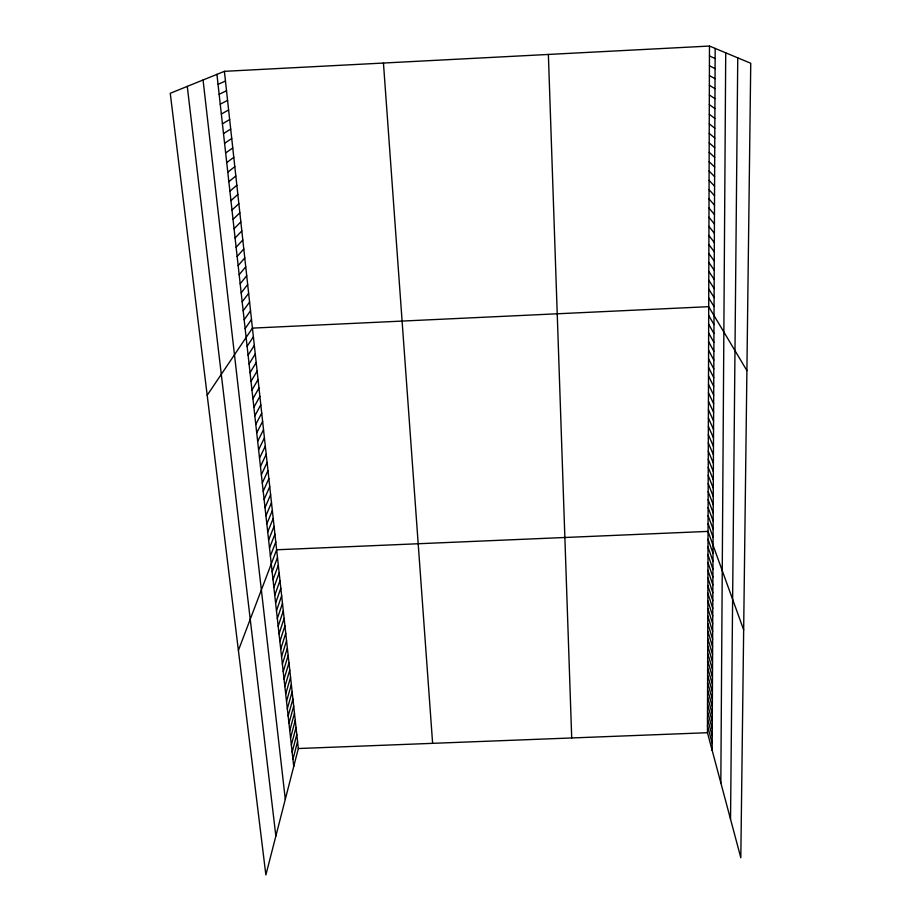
<?xml version="1.0" encoding="UTF-8"?>
<svg xmlns="http://www.w3.org/2000/svg" width="921" height="921" viewBox="0 0 921 921"><rect width="100%" height="100%" fill="white"/><g stroke="black" fill="none" stroke-linecap="round" stroke-linejoin="round"><path stroke-width="1.38" d="M709.481 46.05L750.742 63.261L740.818 857.762L707.455 732.713L709.481 46.05L224.402 71.331L170.258 93.297L265.87 874.95L298.335 748.531L224.402 71.331M712.163 750.385L715.168 48.422M720.832 782.873L725.725 52.819M730.537 819.241L737.756 57.839M292.947 759.307L297.564 741.543M292.153 752.158L296.804 734.521M291.358 744.985L296.032 727.475M290.552 737.779L295.261 720.395M289.758 730.549L294.478 713.291M288.952 723.284L293.707 706.165M288.146 715.997L292.924 699.004M287.329 708.686L292.141 691.821M286.512 701.342L291.347 684.602M285.694 693.962L290.564 677.361M284.877 686.559L289.77 670.097M284.048 679.122L288.964 662.798M283.219 671.651L288.169 655.464M282.39 664.156L287.364 648.108M281.55 656.638L286.558 640.728M280.709 649.086L285.752 633.314M279.869 641.5L284.934 625.866M279.028 633.878L284.117 618.394M278.177 626.234L283.3 610.888M277.325 618.555L282.482 603.359M276.473 610.842L281.653 595.795M275.609 603.094L280.824 588.208M274.746 595.323L279.996 580.575M273.882 587.517L279.155 572.931M273.007 579.677L278.315 565.241M272.144 571.814L277.474 557.527M238.401 650.399L276.634 549.779L708.042 531.394L743.661 629.86M270.383 555.973L275.782 541.997M269.496 548.007L274.93 534.192M268.61 540.005L274.078 526.351M267.723 531.97L273.215 518.477M266.825 523.899L272.351 510.568M265.927 515.795L271.488 502.636M265.018 507.667L270.613 494.669M264.108 499.493L269.738 486.656M263.199 491.284L268.863 478.621M262.289 483.053L267.976 470.562M261.368 474.776L267.102 462.457M260.447 466.463L266.204 454.318M259.526 458.117L265.317 446.144M258.594 449.747L264.419 437.947M257.661 441.332L263.521 429.704M256.717 432.87L262.623 421.438M255.773 424.385L261.714 413.126M254.829 415.866L260.804 404.791M253.885 407.301L259.883 396.41M252.93 398.701L258.974 388.006M251.974 390.067L258.041 379.556M251.007 381.398L257.12 371.071M250.04 372.683L256.188 362.552M249.073 363.945L255.255 353.998M248.094 355.149L254.323 345.41M247.116 346.331L253.379 336.787M207.19 395.259L252.435 328.118L708.71 306.67L746.896 370.576M245.147 328.624L251.491 319.472M244.169 319.737L250.535 310.791M243.179 310.814L249.591 302.076M242.177 301.858L248.635 293.315M241.187 292.855L247.668 284.52M240.174 283.818L246.713 275.69M239.172 274.734L245.734 266.825M238.159 265.616L244.767 257.915M237.146 256.464L243.789 248.969M236.121 247.265L242.81 239.99M235.097 238.021L241.82 230.964M234.061 228.73L240.83 221.903M233.036 219.405L239.84 212.797M231.988 210.046L238.838 203.656M230.952 200.64L237.837 194.469M229.893 191.188L236.835 185.248M228.845 181.69L235.822 175.992M227.786 172.158L234.809 166.678M226.727 162.58L233.784 157.341M225.657 152.955L232.76 147.947M224.586 143.285L231.735 138.518M223.504 133.58L230.699 129.055M222.422 123.817L229.663 119.546M221.339 114.02L228.615 109.99M220.246 104.177L227.568 100.389M219.14 94.287L226.52 90.742M218.047 84.341L225.461 81.06M298.335 748.531L707.455 732.713M709.458 55.928L715.122 58.564M709.423 65.759L715.076 68.649M709.4 75.557L715.03 78.699M709.366 85.296L714.995 88.704M709.343 95.001L714.949 98.651M709.308 104.66L714.903 108.563M709.285 114.273L714.869 118.429M709.251 123.84L714.823 128.249M709.228 133.372L714.777 138.023M709.193 142.859L714.742 147.751M709.17 152.299L714.696 157.433M709.147 161.705L714.661 167.069M709.112 171.064L714.615 176.671M709.089 180.378L714.569 186.215M709.055 189.657L714.535 195.724M709.032 198.901L714.489 205.199M709.009 208.088L714.454 214.616M708.974 217.252L714.408 223.999M708.951 226.37L714.374 233.335M708.928 235.442L714.328 242.637M708.894 244.479L714.293 251.894M708.871 253.482L714.259 261.104M708.848 262.439L714.212 270.279M708.813 271.361L714.178 279.42M708.79 280.249L714.132 288.515M708.767 289.09L714.097 297.564M708.733 297.897L714.063 306.578M708.686 315.454L713.982 324.549M708.663 324.204L713.948 333.494M708.629 332.918L713.902 342.416M708.606 341.599L713.867 351.292M708.583 350.233L713.833 360.123M708.56 358.833L713.798 368.918M708.537 367.398L713.752 377.679M708.502 375.929L713.717 386.406M708.479 384.425L713.683 395.086M708.456 392.887L713.648 403.732M708.433 401.303L713.614 412.343M708.41 409.695L713.568 420.909M708.387 418.042L713.533 429.451M708.353 426.354L713.499 437.947M708.33 434.643L713.464 446.409M708.307 442.886L713.43 454.836M708.284 451.106L713.395 463.228M708.261 459.28L713.361 471.575M708.237 467.431L713.326 479.899M708.214 475.535L713.28 488.188M708.191 483.617L713.245 496.431M708.168 491.664L713.211 504.65M708.145 499.677L713.176 512.824M708.122 507.655L713.142 520.975M708.088 515.599L713.107 529.08M708.065 523.508L713.073 537.162M708.019 539.245L713.004 553.21M707.996 547.062L712.969 561.188M707.973 554.845L712.935 569.132M707.95 562.604L712.912 577.053M707.927 570.329L712.877 584.927M707.904 578.02L712.842 592.767M707.881 585.687L712.808 600.584M707.869 593.32L712.773 608.367M707.846 600.918L712.739 616.114M707.823 608.482L712.704 623.839M707.8 616.022L712.67 631.518M707.777 623.54L712.635 639.174M707.754 631.023L712.612 646.807M707.731 638.472L712.578 654.394M707.708 645.886L712.543 661.957M707.685 653.288L712.509 669.498M707.662 660.645L712.474 676.993M707.639 667.978L712.451 684.464M707.616 675.289L712.417 691.913M707.604 682.565L712.382 699.327M707.581 689.806L712.347 706.706M707.558 697.036L712.324 714.063M707.535 704.22L712.29 721.385M707.512 711.392L712.255 728.672M707.489 718.53L712.232 735.948M707.466 725.633L712.198 743.178M187.274 86.39L275.851 836.049M203.057 79.989L285.303 799.278M216.93 74.359L293.741 766.422M383.447 63.042L432.617 743.339M548.375 54.443L571.711 737.963"/></g></svg>
